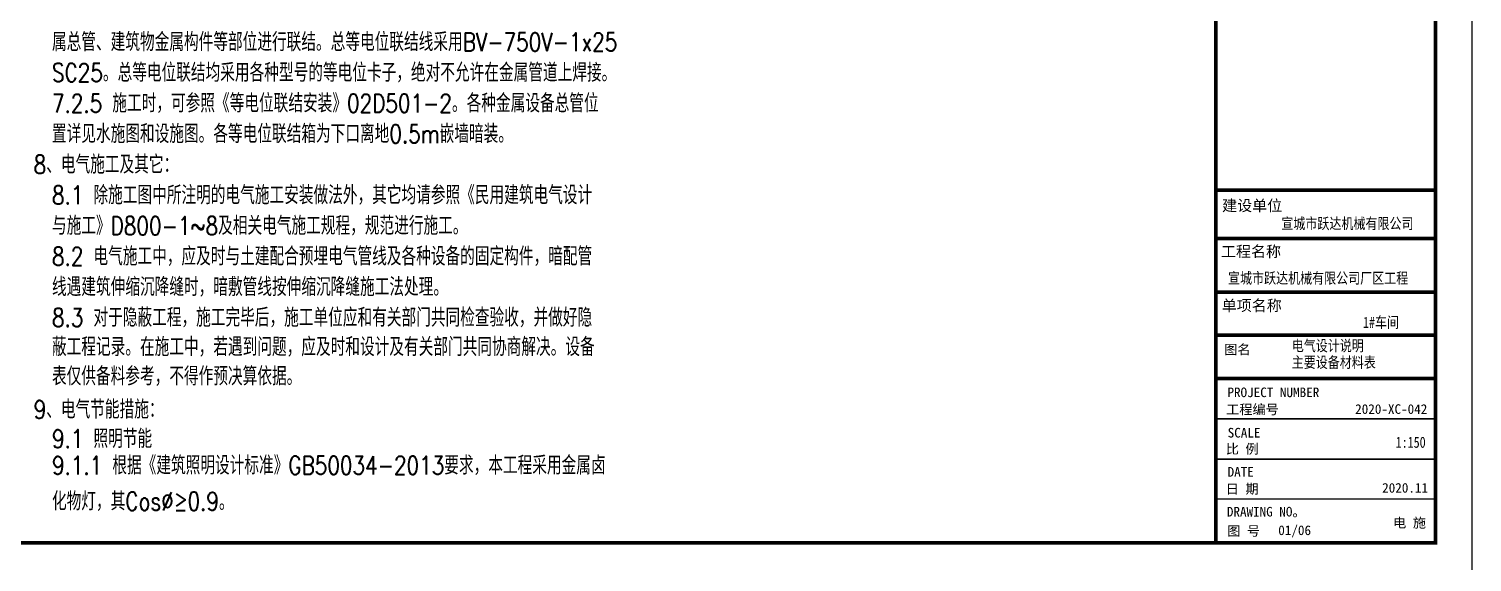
# Model space of a CAD drawing. Extents: x 185245 to 1992634, y -19957 to 755165.
# Drawn here: x 1865616 to 1904974, y 590182 to 604720 of the extents above; entities that cross this region are included whole.
import ezdxf

# ---------------------------------------------------------------- set-up
doc = ezdxf.new("R2010")
doc.units = 0
doc.header["$LTSCALE"] = 1000
doc.header["$MEASUREMENT"] = 0
for name, color, linetype in [('E_SM', 7, 'Continuous'), ('PUB_TITLE', 4, 'Continuous'), ('TEXT', 7, 'Continuous'), ('图框', 4, 'Continuous')]:
    doc.layers.add(name, color=color, linetype=linetype)
doc.styles.add('-黑体', font='simhei.ttf', dxfattribs={"width": 0.8})
doc.styles.add('E_SM', font='SIMPLEX', dxfattribs={"width": 0.8, "height": 3.5, "bigfont": 'HZTXT'})
doc.styles.add('宋体', font='')
doc.styles.add('黑体', font='simhei.ttf')
doc.styles.get('宋体').set_extended_font_data('NSimSun')

# ---------------------------------------------------------------- blocks, each defined once
blk = doc.blocks.new('A$C31D40216')
at = {"layer": '图框', "color": 4}
for points, const_width in [([(74, 60000), (74, 0)], 148), ([(74, 14429), (9055, 14429)], 149), ([(74, 12453), (9058, 12453)], 149), ([(74, 10252), (9088, 10252)], 149), ([(74, 8496), (9088, 8496)], 149), ([(74, 6719), (9088, 6719)], 149), ([(74, 5071), (9088, 5071)], 60.5), ([(74, 3426), (9088, 3426)], 60.5), ([(74, 1793), (9088, 1793)], 60.5)]:
    blk.add_lwpolyline(points, dxfattribs=dict(at, const_width=const_width))
at = {"layer": 'TEXT', "color": 3, "style": '-黑体', "width": 0.8}
for s, height, p in [('宣城市跃达机械有限公司', 450.22, (2752, 12837)), ('宣城市跃达机械有限公司厂区工程', 450.22, (571, 10603)), ('1#车间', 450.2, (6092, 8794)), ('1:150', 450.2, (7429, 3890))]:
    blk.add_text(s, height=height, dxfattribs=at).set_placement(p)
at = {"layer": '图框', "color": 4}
for s, height, style, p in [('建设单位', 450, '黑体', (331, 13570)), ('工程名称', 450, '黑体', (282, 11692)), ('单项名称', 450, '黑体', (312, 9482)), ('图名', 394.4, '黑体', (415, 7709)), ('工程编号', 394.4, '黑体', (493, 5262)), ('2020-XC-042', 394.42, '宋体', (5770, 5275)), ('SCALE', 394.4, '黑体', (555, 4308)), ('比 例', 394.4, '黑体', (479, 3644)), ('DATE', 394.4, '黑体', (553, 2706)), ('日 期', 394.4, '黑体', (479, 2011)), ('2020.11', 394.4, '宋体', (6874, 2053)), ('DRAWING NO。', 394.42, '黑体', (522, 1078)), ('图 号', 394.4, '黑体', (535, 291))]:
    blk.add_text(s, height=height, dxfattribs=dict(at, style=style)).set_placement(p)
at = {"layer": '图框', "color": 0, "style": '黑体'}
blk.add_text('PROJECT NUMBER', height=394.42, dxfattribs=at).set_placement((546, 5959))
at = {"layer": '图框', "color": 3, "style": '宋体'}
blk.add_text('电 施', height=394.4, dxfattribs=at).set_placement((7323, 625))

msp = doc.modelspace()

# ---------------------------------------------------------------- linework, layer by layer
at = {"layer": 'PUB_TITLE'}
msp.add_lwpolyline([(1845574.4, 589707), (1904974.4, 589707), (1904974.4, 631707), (1845574.4, 631707)], close=True, dxfattribs=at)
at = {"layer": 'PUB_TITLE', "const_width": 100}
msp.add_lwpolyline([(1848074.4, 590707), (1903974.4, 590707), (1903974.4, 630707), (1848074.4, 630707)], close=True, dxfattribs=at)

# ---------------------------------------------------------------- block references
at = {"xscale": 0.6666666666666666, "yscale": 0.6666666666666666, "zscale": 0.6666666666666666}
msp.add_blockref('A$C31D40216', (1897937.7, 590707), dxfattribs=at)

# ---------------------------------------------------------------- texts
at = {"layer": 'E_SM', "style": 'E_SM', "width": 0.8}
for s, p in [('属总管、建筑物金属构件等部位进行联结。总等电位联结线采用BV-750V-1x25', (1866246.6, 604112.3, 202.1)), ('SC25。总等电位联结均采用各种型号的等电位卡子，绝对不允许在金属管道上焊接。', (1866246.6, 603277.5, 202.1)), ('7.2.5 施工时，可参照《等电位联结安装》02D501-2。各种金属设备总管位', (1866246.6, 602442.8, 202.1)), ('置详见水施图和设施图。各等电位联结箱为下口离地0.5m嵌墙暗装。', (1866246.6, 601608.1, 202.1)), ('8、电气施工及其它：', (1865746.6, 600773.4, 202.1)), ('8.1 除施工图中所注明的电气施工安装做法外，其它均请参照《民用建筑电气设计', (1866246.6, 599938.6, 202.1)), ('与施工》D800-1~8及相关电气施工规程，规范进行施工。', (1866246.6, 599103.9, 202.1)), ('8.2 电气施工中，应及时与土建配合预埋电气管线及各种设备的固定构件，暗配管', (1866246.6, 598269.2, 202.1)), ('线遇建筑伸缩沉降缝时，暗敷管线按伸缩沉降缝施工法处理。', (1866246.6, 597434.5, 202.1)), ('8.3 对于隐蔽工程，施工完毕后，施工单位应和有关部门共同检查验收，并做好隐', (1866246.6, 596599.8, 202.1)), ('蔽工程记录。在施工中，若遇到问题，应及时和设计及有关部门共同协商解决。设备', (1866246.6, 595799.8, 202.1)), ('表仅供备料参考，不得作预决算依据。', (1866246.6, 594999.8, 202.1)), ('9、电气节能措施：', (1865746.6, 594095.6, 202.1)), ('9.1 照明节能', (1866246.6, 593295.6, 202.1)), ('9.1.1 根据《建筑照明设计标准》GB50034-2013要求，本工程采用金属卤', (1866246.6, 592570.4, 202.1)), ('化物灯，其Cos%%c≥0.9。', (1866246.6, 591591.4, 202.1))]:
    msp.add_text(s, height=500, dxfattribs=at).set_placement(p)
at = {"layer": 'TEXT', "color": 3, "style": '-黑体', "width": 0.8}
for s, p in [('电气设计说明', (1900055.2, 595934.1)), ('主要设备材料表', (1900055.2, 595480.4))]:
    msp.add_text(s, height=300.15, dxfattribs=at).set_placement(p)
at = {"layer": '图框', "color": 3, "style": '宋体'}
msp.add_text('01/06', height=262.94, dxfattribs=at).set_placement((1899687.5, 590919.3))

doc.saveas('drawing.dxf')
